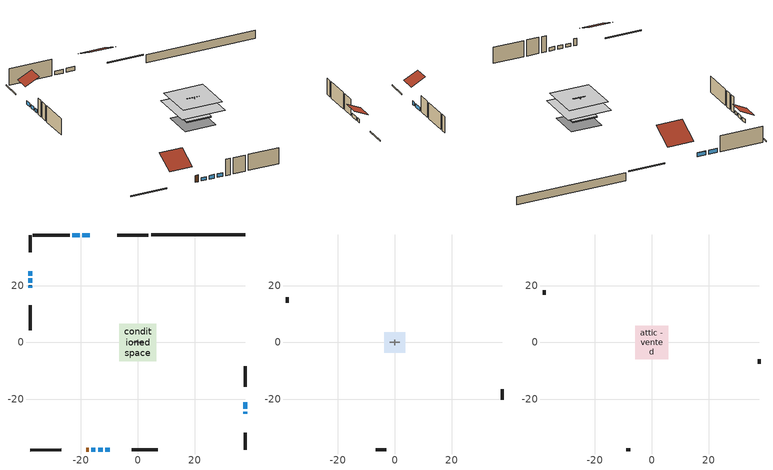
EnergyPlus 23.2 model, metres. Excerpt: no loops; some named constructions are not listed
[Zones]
conditioned space
 floor to garage (Floor1 construction): -3.66,-3.66 -3.66,3.66 3.66,3.66 3.66,-3.66 z0.3
 floor adiabatic (AdiabaticFloorConstruction): -6.51,-6.51 -6.51,6.51 6.51,6.51 6.51,-6.51 z2.74
 floor foundation (Slab2 construction): -4.6,-4.6 -4.6,4.6 4.6,4.6 4.6,-4.6 z-2.13
 wall outside (RimJoist1 construction): 3.77,37.8 -7.14,37.8 z0.3:0.61
 wall outside (RimJoist2 construction): 37.8,-37.8 37.8,-31.73 z0.3:0.61
 wall outside (RimJoist3 construction): -37.8,-37.8 -26.89,-37.8 z0.3:0.61
 wall outside (RimJoist4 construction): -37.8,37.8 -37.8,31.73 z0.3:0.61
 wall outside (AdiabaticWallConstruction 1): -18.15,-37.8 -17.24,-37.8 z0.3:2.34
 wall outside (AdiabaticWallConstruction): -16.89,37.8 -19.51,37.8 / -20.44,37.8 -23.06,37.8 z0.3:1.49; -37.8,25.14 -37.8,23.52 / 37.8,-23.37 37.8,-21 / -13.96,-37.8 -12.38,-37.8 / -37.8,22.59 -37.8,20.97 z0.3:1.37; 37.8,-25.14 37.8,-24.3 z0.3:1.4; -16.31,-37.8 -14.89,-37.8 z0.3:1.25; -11.45,-37.8 -9.92,-37.8 / -37.8,20.04 -37.8,19.27 z0.3:1.34
 wall outside (Wall3 construction): -23.99,37.8 -36.87,37.8 z0.3:5.18
 wall outside (Wall4 construction): 37.8,-15.49 37.8,-8.33 z0.3:5.18
 wall outside (Wall7 construction): -2.11,-37.8 7.07,-37.8 z0.3:5.18
 wall outside (Wall8 construction): -37.8,13.07 -37.8,4.24 z0.3:5.18
 wall foundation (FoundationWall1 construction): 37.8,37.8 4.7,37.8 z-2.13:0.3
 wall to garage (Wall5 construction): -1.83,0 1.83,0 z0.3:5.18
 wall to garage (Wall6 construction): 0,-0.91 0,0.91 z0.3:5.18
 window (WindowConstruction): -16.89,37.8 -19.51,37.8 z0.3:1.49
 window (WindowConstruction 9): -37.8,25.14 -37.8,23.52 z0.3:1.37
 window (WindowConstruction 1): -20.44,37.8 -23.06,37.8 z0.3:1.49
 window (WindowConstruction 2): 37.8,-25.14 37.8,-24.3 z0.3:1.4
 window (WindowConstruction 3): 37.8,-23.37 37.8,-21 z0.3:1.37
 window (WindowConstruction 4): -16.31,-37.8 -14.89,-37.8 z0.3:1.25
 window (WindowConstruction 5): -13.96,-37.8 -12.38,-37.8 z0.3:1.37
 window (WindowConstruction 6): -11.45,-37.8 -9.92,-37.8 z0.3:1.34
 window (WindowConstruction 7): -37.8,22.59 -37.8,20.97 z0.3:1.37
 window (WindowConstruction 8): -37.8,20.04 -37.8,19.27 z0.3:1.34
 door (Door): -18.15,-37.8 -17.24,-37.8 z0.3:2.34
 ceiling adiabatic (AdiabaticFloorConstruction): 6.51,-6.51 6.51,6.51 -6.51,6.51 -6.51,-6.51 z2.74
garage
 floor foundation (Slab1 construction): -3.66,-3.66 -3.66,3.66 3.66,3.66 3.66,-3.66 z0
 wall outside (Wall1 construction): 37.8,-20.08 37.8,-16.42 z0.3:5.18
 wall outside (Wall12 construction): -37.8,15.83 -37.8,14 z0.3:5.18
 wall outside (Wall2 construction): -6.7,-37.8 -3.04,-37.8 z0.3:5.18
attic - vented
 floor to conditioned space (Floor2 construction Reversed): -5.88,-5.88 -5.88,5.88 5.88,5.88 5.88,-5.88 z5.18
 wall outside (Wall10 construction): -37.8,18.34 -37.8,16.76 z0.3:5.18
 wall outside (Wall11 construction): -9,-37.8 -7.62,-37.8 z0.3:5.18
 wall outside (Wall9 construction): 37.8,-7.4 37.8,-5.81 z0.3:5.18
 roof outside (Roof1 construction): -15.96,37.8,5.18 -15.96,30.74,8.71 -8.07,30.74,8.71 -8.07,37.8,5.18
 roof outside (Roof2 construction): 37.8,-26.07,5.18 33.56,-26.07,7.3 33.56,-30.81,7.3 37.8,-30.81,5.18
 roof outside (Roof3 construction): -37.8,26.07,5.18 -33.56,26.07,7.3 -33.56,30.81,7.3 -37.8,30.81,5.18
 roof outside (Roof4 construction): -19.08,-37.8,5.18 -19.08,-31.65,8.26 -25.96,-31.65,8.26 -25.96,-37.8,5.18
[Material] Roughness=Rough; Thermal Absorptance=0.9
Name | Thickness {m} | Conductivity {W/m-K} | Density {kg/m3} | Specific Heat {J/kg-K} | Solar Absorptance | Visible Absorptance
ceiling loosefill ins | 0.169333 | 0.0480833 | 16.02 | 1046.75 | 0.7 | 0.7
ceiling stud and cavity | 0.1397 | 0.0824711 | 65.682 | 1177.47 | 0.7 | 0.7
floor covering | 0.0127 | 0.0433444 | 54.468 | 1339.84 | 0.6 | 0.6
floor stud and cavity | 0.1397 | 0.923637 | 92.3553 | 1139.71 | 0.7 | 0.7
gypsum board | 0.0127 | 0.160291 | 801 | 837.4 | 0.6 | 0.6
osb sheathing 0.5 in. 2; osb sheathing 0.5 in. 3 | 0.0127 | 0.115458 | 512.64 | 1214.23 | 0.7 | 0.7
osb sheathing 0.75 in. | 0.01905 | 0.115458 | 512.64 | 1214.23 | 0.7 | 0.7
wall stud and cavity 2 | 0.1397 | 0.0937203 | 139.0536 | 1170.24 | 0.7 | 0.7
[Construction]
Floor1 construction Reversed: floor covering, osb sheathing 0.75 in., floor stud and cavity
Floor2 construction: ceiling loosefill ins, ceiling stud and cavity, gypsum board
Wall5 construction Reversed: gypsum board, wall stud and cavity 2, osb sheathing 0.5 in. 2
Wall6 construction Reversed: gypsum board, wall stud and cavity 2, osb sheathing 0.5 in. 3
[Schedule:Day:Interval]
fridge schedule allday2: No, 01:00, 0.609489, 02:00, 0.594252, 03:00, 0.579015, 04:00, 0.563777, 06:00, 0.54854, 07:00, 0.579015, 08:00, 0.609489, 10:00, 0.624726, 12:00, 0.609489, 15:00, 0.639964, 16:00, 0.624726, 17:00, 0.670438, 18:00, 0.731387, 19:00, 0.761861, 20:00, 0.731387, 21:00, 0.71615, 22:00, 0.700912, 23:00, 0.670438, 24:00, 0.624726
fridge schedule allday3: No, 01:00, 0.791241, 02:00, 0.77146, 03:00, 0.751679, 04:00, 0.731898, 06:00, 0.712117, 07:00, 0.751679, 08:00, 0.791241, 10:00, 0.811022, 12:00, 0.791241, 15:00, 0.830803, 16:00, 0.811022, 17:00, 0.870365, 18:00, 0.949489, 19:00, 0.989051, 20:00, 0.949489, 21:00, 0.929708, 22:00, 0.909927, 23:00, 0.870365, 24:00, 0.811022
fridge schedule allday6: No, 01:00, 0.8, 02:00, 0.78, 03:00, 0.76, 04:00, 0.74, 06:00, 0.72, 07:00, 0.76, 08:00, 0.8, 10:00, 0.82, 12:00, 0.8, 15:00, 0.84, 16:00, 0.82, 17:00, 0.88, 18:00, 0.96, 19:00, 1, 20:00, 0.96, 21:00, 0.94, 22:00, 0.92, 23:00, 0.88, 24:00, 0.82
fridge schedule allday10: No, 01:00, 0.679562, 02:00, 0.662573, 03:00, 0.645584, 04:00, 0.628595, 06:00, 0.611606, 07:00, 0.645584, 08:00, 0.679562, 10:00, 0.696551, 12:00, 0.679562, 15:00, 0.71354, 16:00, 0.696551, 17:00, 0.747518, 18:00, 0.815474, 19:00, 0.849453, 20:00, 0.815474, 21:00, 0.798485, 22:00, 0.781496, 23:00, 0.747518, 24:00, 0.696551
fridge schedule allday11: No, 01:00, 0.675182, 02:00, 0.658303, 03:00, 0.641423, 04:00, 0.624544, 06:00, 0.607664, 07:00, 0.641423, 08:00, 0.675182, 10:00, 0.692062, 12:00, 0.675182, 15:00, 0.708942, 16:00, 0.692062, 17:00, 0.742701, 18:00, 0.810219, 19:00, 0.843978, 20:00, 0.810219, 21:00, 0.793339, 22:00, 0.77646, 23:00, 0.742701, 24:00, 0.692062
fridge schedule allday12: No, 01:00, 0.610949, 02:00, 0.595675, 03:00, 0.580401, 04:00, 0.565128, 06:00, 0.549854, 07:00, 0.580401, 08:00, 0.610949, 10:00, 0.626223, 12:00, 0.610949, 15:00, 0.641496, 16:00, 0.626223, 17:00, 0.672044, 18:00, 0.733139, 19:00, 0.763686, 20:00, 0.733139, 21:00, 0.717865, 22:00, 0.702591, 23:00, 0.672044, 24:00, 0.626223
exterior lighting schedule default day: No, 24:00, 0
exterior lighting schedule weekday1; exterior lighting schedule weekday12: No, 05:00, 0.434959, 06:00, 0.349858, 07:00, 0.330947, 08:00, 0.321491, 09:00, 0.312035, 10:00, 0.264757, 11:00, 0.208024, 12:00, 0.141834, 13:00, 0.113467, 15:00, 0.104012, 16:00, 0.113467, 17:00, 0.179657, 18:00, 0.349858, 19:00, 0.463325, 20:00, 0.614615, 21:00, 0.860461, 22:00, 0.99284, 23:00, 0.860461, 24:00, 0.595704
exterior lighting schedule weekday10: No, 05:00, 0.345039, 06:00, 0.277532, 07:00, 0.26253, 08:00, 0.255029, 09:00, 0.247528, 10:00, 0.210024, 11:00, 0.165019, 12:00, 0.112513, 13:00, 0.0900102, 15:00, 0.0825094, 16:00, 0.0900102, 17:00, 0.142516, 18:00, 0.277532, 19:00, 0.367542, 20:00, 0.487555, 21:00, 0.682578, 22:00, 0.787589, 23:00, 0.682578, 24:00, 0.472554
exterior lighting schedule weekday11: No, 05:00, 0.343994, 06:00, 0.276691, 07:00, 0.261734, 08:00, 0.254256, 09:00, 0.246778, 10:00, 0.209387, 11:00, 0.164519, 12:00, 0.112172, 13:00, 0.0897375, 15:00, 0.0822593, 16:00, 0.0897375, 17:00, 0.142084, 18:00, 0.276691, 19:00, 0.366428, 20:00, 0.486078, 21:00, 0.680509, 22:00, 0.785203, 23:00, 0.680509, 24:00, 0.471122
exterior lighting schedule weekday2: No, 05:00, 0.438095, 06:00, 0.352381, 07:00, 0.333333, 08:00, 0.32381, 09:00, 0.314286, 10:00, 0.266667, 11:00, 0.209524, 12:00, 0.142857, 13:00, 0.114286, 15:00, 0.104762, 16:00, 0.114286, 17:00, 0.180952, 18:00, 0.352381, 19:00, 0.466667, 20:00, 0.619048, 21:00, 0.866667, 22:00, 1, 23:00, 0.866667, 24:00, 0.6
exterior lighting schedule weekday3; exterior lighting schedule weekday5: No, 05:00, 0.346085, 06:00, 0.278373, 07:00, 0.263325, 08:00, 0.255802, 09:00, 0.248278, 10:00, 0.21066, 11:00, 0.165519, 12:00, 0.112854, 13:00, 0.090283, 15:00, 0.0827594, 16:00, 0.090283, 17:00, 0.142948, 18:00, 0.278373, 19:00, 0.368656, 20:00, 0.489033, 21:00, 0.684646, 22:00, 0.789976, 23:00, 0.684646, 24:00, 0.473986
exterior lighting schedule weekday4: No, 05:00, 0.344691, 06:00, 0.277251, 07:00, 0.262265, 08:00, 0.254771, 09:00, 0.247278, 10:00, 0.209812, 11:00, 0.164852, 12:00, 0.112399, 13:00, 0.0899193, 15:00, 0.082426, 16:00, 0.0899193, 17:00, 0.142372, 18:00, 0.277251, 19:00, 0.367171, 20:00, 0.487063, 21:00, 0.681888, 22:00, 0.786794, 23:00, 0.681888, 24:00, 0.472076
exterior lighting schedule weekday6; exterior lighting schedule weekday9: No, 05:00, 0.28823, 06:00, 0.231837, 07:00, 0.219305, 08:00, 0.213039, 09:00, 0.206773, 10:00, 0.175444, 11:00, 0.137849, 12:00, 0.093988, 13:00, 0.0751904, 15:00, 0.0689245, 16:00, 0.0751904, 17:00, 0.119051, 18:00, 0.231837, 19:00, 0.307027, 20:00, 0.407281, 21:00, 0.570194, 22:00, 0.657916, 23:00, 0.570194, 24:00, 0.394749
exterior lighting schedule weekday7: No, 05:00, 0.286139, 06:00, 0.230155, 07:00, 0.217714, 08:00, 0.211494, 09:00, 0.205273, 10:00, 0.174171, 11:00, 0.136849, 12:00, 0.0933061, 13:00, 0.0746448, 15:00, 0.0684244, 16:00, 0.0746448, 17:00, 0.118188, 18:00, 0.230155, 19:00, 0.3048, 20:00, 0.404326, 21:00, 0.566057, 22:00, 0.653142, 23:00, 0.566057, 24:00, 0.391885
exterior lighting schedule weekend1; exterior lighting schedule weekend12: No, 02:00, 0.434959, 04:00, 0.425503, 05:00, 0.434959, 06:00, 0.425503, 07:00, 0.416047, 08:00, 0.38768, 09:00, 0.340402, 10:00, 0.283669, 11:00, 0.226935, 12:00, 0.15129, 13:00, 0.113467, 15:00, 0.104012, 16:00, 0.113467, 17:00, 0.179657, 18:00, 0.359314, 19:00, 0.45387, 20:00, 0.567337, 21:00, 0.784816, 22:00, 0.926651, 23:00, 0.803728, 24:00, 0.557882
exterior lighting schedule weekend10: No, 02:00, 0.345039, 04:00, 0.337538, 05:00, 0.345039, 06:00, 0.337538, 07:00, 0.330038, 08:00, 0.307535, 09:00, 0.270031, 10:00, 0.225026, 11:00, 0.18002, 12:00, 0.120014, 13:00, 0.0900102, 15:00, 0.0825094, 16:00, 0.0900102, 17:00, 0.142516, 18:00, 0.285032, 19:00, 0.360041, 20:00, 0.450051, 21:00, 0.622571, 22:00, 0.735084, 23:00, 0.637572, 24:00, 0.44255
exterior lighting schedule weekend11: No, 02:00, 0.343994, 04:00, 0.336516, 05:00, 0.343994, 06:00, 0.336516, 07:00, 0.329037, 08:00, 0.306603, 09:00, 0.269212, 10:00, 0.224344, 11:00, 0.179475, 12:00, 0.11965, 13:00, 0.0897375, 15:00, 0.0822593, 16:00, 0.0897375, 17:00, 0.142084, 18:00, 0.284169, 19:00, 0.35895, 20:00, 0.448687, 21:00, 0.620684, 22:00, 0.732856, 23:00, 0.63564, 24:00, 0.441209
exterior lighting schedule weekend2: No, 02:00, 0.438095, 04:00, 0.428571, 05:00, 0.438095, 06:00, 0.428571, 07:00, 0.419048, 08:00, 0.390476, 09:00, 0.342857, 10:00, 0.285714, 11:00, 0.228571, 12:00, 0.152381, 13:00, 0.114286, 15:00, 0.104762, 16:00, 0.114286, 17:00, 0.180952, 18:00, 0.361905, 19:00, 0.457143, 20:00, 0.571429, 21:00, 0.790476, 22:00, 0.933333, 23:00, 0.809524, 24:00, 0.561905
exterior lighting schedule weekend3; exterior lighting schedule weekend5: No, 02:00, 0.346085, 04:00, 0.338561, 05:00, 0.346085, 06:00, 0.338561, 07:00, 0.331038, 08:00, 0.308467, 09:00, 0.270849, 10:00, 0.225707, 11:00, 0.180566, 12:00, 0.120377, 13:00, 0.090283, 15:00, 0.0827594, 16:00, 0.090283, 17:00, 0.142948, 18:00, 0.285896, 19:00, 0.361132, 20:00, 0.451415, 21:00, 0.624457, 22:00, 0.737311, 23:00, 0.639504, 24:00, 0.443891
exterior lighting schedule weekend4: No, 02:00, 0.344691, 04:00, 0.337197, 05:00, 0.344691, 06:00, 0.337197, 07:00, 0.329704, 08:00, 0.307224, 09:00, 0.269758, 10:00, 0.224798, 11:00, 0.179839, 12:00, 0.119892, 13:00, 0.0899193, 15:00, 0.082426, 16:00, 0.0899193, 17:00, 0.142372, 18:00, 0.284744, 19:00, 0.359677, 20:00, 0.449597, 21:00, 0.621942, 22:00, 0.734341, 23:00, 0.636928, 24:00, 0.442103
exterior lighting schedule weekend6; exterior lighting schedule weekend9: No, 02:00, 0.28823, 04:00, 0.281964, 05:00, 0.28823, 06:00, 0.281964, 07:00, 0.275698, 08:00, 0.2569, 09:00, 0.225571, 10:00, 0.187976, 11:00, 0.150381, 12:00, 0.100254, 13:00, 0.0751904, 15:00, 0.0689245, 16:00, 0.0751904, 17:00, 0.119051, 18:00, 0.238103, 19:00, 0.300761, 20:00, 0.375952, 21:00, 0.520067, 22:00, 0.614055, 23:00, 0.532598, 24:00, 0.369686
exterior lighting schedule weekend7: No, 02:00, 0.286139, 04:00, 0.279918, 05:00, 0.286139, 06:00, 0.279918, 07:00, 0.273698, 08:00, 0.255037, 09:00, 0.223935, 10:00, 0.186612, 11:00, 0.14929, 12:00, 0.0995265, 13:00, 0.0746448, 15:00, 0.0684244, 16:00, 0.0746448, 17:00, 0.118188, 18:00, 0.236375, 19:00, 0.298579, 20:00, 0.373224, 21:00, 0.516294, 22:00, 0.6096, 23:00, 0.528734, 24:00, 0.367004
